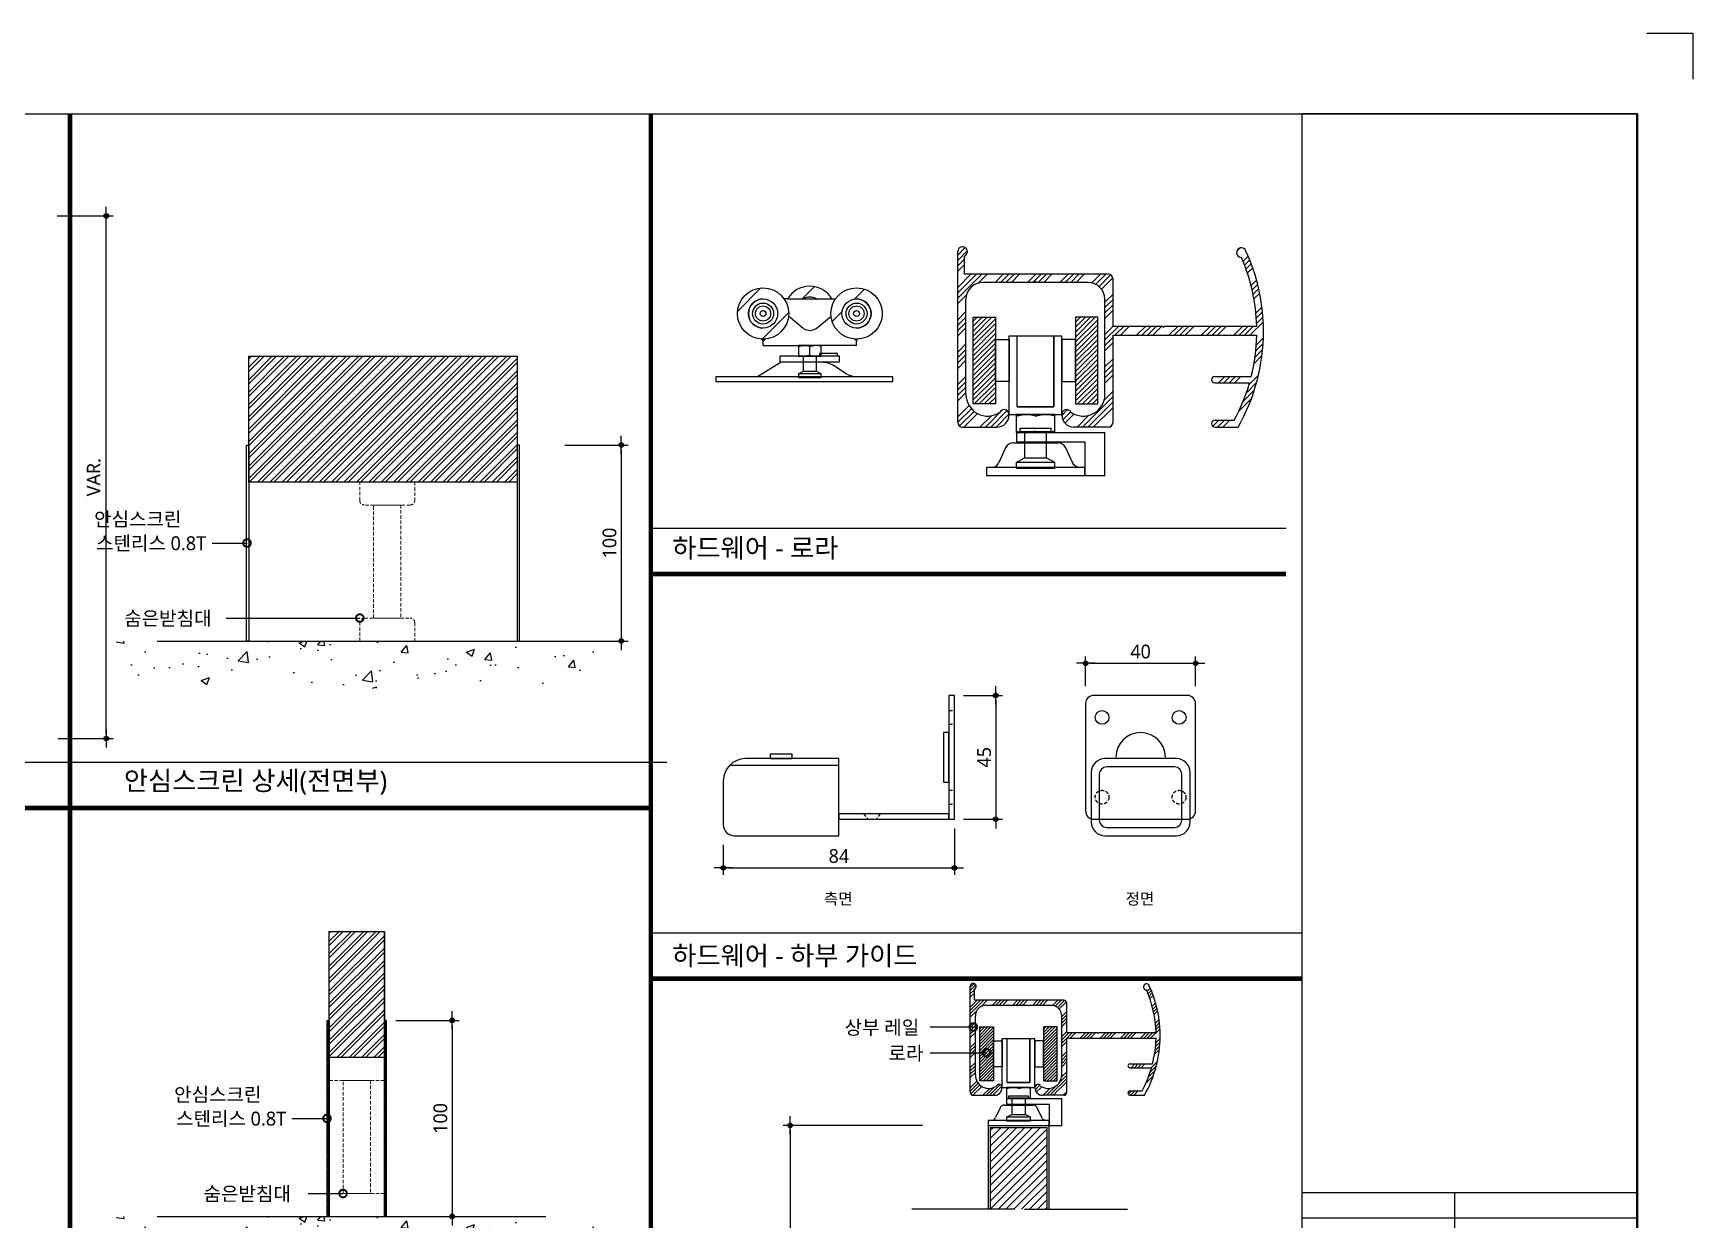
# Model space of a CAD drawing. Extents: x -256 to 8104, y -176 to 5714.
# Drawn here: x 4485 to 8104, y 3126 to 5714 of the extents above; entities that cross this region are included whole.
import ezdxf
from ezdxf.enums import TextEntityAlignment as Align

# ---------------------------------------------------------------- set-up
doc = ezdxf.new("R2010")
doc.units = 0
doc.header["$LTSCALE"] = 30
doc.linetypes.add('HIDDEN', pattern=[0.375, 0.25, -0.125])
doc.layers.get('0').update_dxf_attribs({"linetype": 'CONTINUOUS'})
doc.layers.get('DEFPOINTS').update_dxf_attribs({"linetype": 'CONTINUOUS'})
for name, color, linetype in [('C', 2, 'CONTINUOUS'), ('curior-0Line', 252, 'CONTINUOUS'), ('DIM', 7, 'CONTINUOUS'), ('HAT', 8, 'CONTINUOUS'), ('HID', 9, 'HIDDEN'), ('TIT', 3, 'CONTINUOUS'), ('문자', 3, 'CONTINUOUS'), ('부자재', 4, 'CONTINUOUS'), ('치수', 1, 'CONTINUOUS'), ('판넬', 2, 'CONTINUOUS'), ('해치', 8, 'CONTINUOUS')]:
    doc.layers.add(name, color=color, linetype=linetype)
doc.styles.add('돋움', font='malgun.ttf')
doc.dimstyles.new('10', dxfattribs={"dimscale": 10, "dimtxt": 3, "dimasz": 1, "dimexe": 1.5, "dimexo": 2, "dimgap": 1, "dimtad": 1, "dimdec": 0, "dimlunit": 6, "dimtxsty": '돋움', "dimblk": 'DIMDOT', "dimcen": -1, "dimdle": 1.5, "dimclrt": 3, "dimazin": 3, "dimtfac": 1, "dimtdec": 0, "dimtix": 1, "dimtmove": 2, "dimatfit": 3, "dimldrblk": 'DIMDOT', "dimarcsym": 0})
pattern_1 = [(45, (0, 0), (-57.0851, 57.0851), [])]

# ---------------------------------------------------------------- blocks, each defined once
blk = doc.blocks.new('A$C13EB2441')
for p, q in [((0.84, 7.37), (0.84, 14.11)), ((0.84, 6.74), (0.84, 0))]:
    blk.add_line(p, q)
blk = doc.blocks.new('DIMDOT')
at = {"linetype": 'Continuous'}
blk.add_line((-2, 0), (2, 0), dxfattribs=at)
for radius in [0.5, 0.25]:
    blk.add_circle((0, 0), radius, dxfattribs=at)
blk = doc.blocks.new('*D18')
at = {"layer": 'DEFPOINTS', "color": 0}
for p in [(4517.1, 5315.7), (4644.5, 5315.7), (4519.6, 4176)]:
    blk.add_point(p, dxfattribs=at)
at = {"layer": 'DIM', "color": 0, "lineweight": -2, "ltscale": 10}
for p, q in [((4537.1, 5315.7), (4659.5, 5315.7)), ((4644.5, 4186), (4644.5, 5305.7)), ((4539.6, 4176), (4659.5, 4176))]:
    blk.add_line(p, q, dxfattribs=at)
at = {"layer": 'DIM', "color": 0, "lineweight": -2, "xscale": 10, "yscale": 10, "zscale": 10}
for p, rotation in [((4644.5, 5315.7), 90), ((4644.5, 4176), 270)]:
    blk.add_blockref('DIMDOT', p, dxfattribs=dict(at, rotation=rotation))
at = {"layer": 'DIM', "color": 3, "insert": (4617.2, 4745.9), "char_height": 30, "attachment_point": 5, "rotation": 90, "style": '돋움'}
blk.add_mtext('VAR.', dxfattribs=at)
blk = doc.blocks.new('*D24')
at = {"layer": 'DEFPOINTS', "color": 0}
for p in [(5255.9, 3561.1), (5255.9, 3133.7), (5398.8, 3133.7)]:
    blk.add_point(p, dxfattribs=at)
at = {"layer": 'DIM', "color": 0, "lineweight": -2, "ltscale": 10}
for p, q in [((5275.9, 3561.1), (5413.8, 3561.1)), ((5398.8, 3551.1), (5398.8, 3143.7)), ((5275.9, 3133.7), (5413.8, 3133.7))]:
    blk.add_line(p, q, dxfattribs=at)
at = {"layer": 'DIM', "color": 0, "lineweight": -2, "xscale": 10, "yscale": 10, "zscale": 10}
for p, rotation in [((5398.8, 3561.1), 90), ((5398.8, 3133.7), 270)]:
    blk.add_blockref('DIMDOT', p, dxfattribs=dict(at, rotation=rotation))
at = {"layer": 'DIM', "color": 3, "insert": (5373.2, 3347.4), "char_height": 30, "attachment_point": 5, "rotation": 90, "style": '돋움'}
blk.add_mtext('100', dxfattribs=at)
blk = doc.blocks.new('_DOTSMALL')
at = {"color": 0, "linetype": 'ByBlock', "const_width": 0.5}
blk.add_lwpolyline([(-0.0625, 0, 1), (0.0625, 0, 1)], format="xyb", close=True, dxfattribs=at)
blk = doc.blocks.new('A$C63EC304E')
at = {"layer": '치수', "color": 1, "xscale": 2.5, "yscale": 2.5, "zscale": 2.5, "rotation": 234.3098741996962}
blk.add_blockref('_DOTSMALL', (0.31, 0.31), dxfattribs=at)
blk = doc.blocks.new('A$C2BC9653E')
at = {"layer": '치수', "xscale": 0.3333333333333333, "yscale": 0.3333333333333333, "zscale": 0.3333333333333333}
blk.add_blockref('A$C63EC304E', (0, 0), dxfattribs=at)
blk = doc.blocks.new('A$C7FC71301')
at = {"layer": '치수', "rotation": 180}
blk.add_blockref('A$C2BC9653E', (0.208, 0.208), dxfattribs=at)
blk = doc.blocks.new('A$C4A20372B')
at = {"layer": '치수'}
blk.add_blockref('A$C7FC71301', (0, 0), dxfattribs=at)
blk = doc.blocks.new('A$C566469F5')
at = {"layer": '치수'}
blk.add_blockref('A$C4A20372B', (0, 0), dxfattribs=at)
blk = doc.blocks.new('A$C7E317CD4')
at = {"layer": '해치', "xscale": 2, "yscale": 2, "zscale": 2}
blk.add_blockref('A$C566469F5', (0, 0), dxfattribs=at)
blk = doc.blocks.new('A$C601D7F27')
at = {"layer": '치수'}
blk.add_blockref('A$C7E317CD4', (0, 0), dxfattribs=at)
blk = doc.blocks.new('A$C38802C08')
at = {"layer": '치수'}
blk.add_blockref('A$C601D7F27', (0, 0), dxfattribs=at)
blk = doc.blocks.new('*D25')
at = {"layer": 'DEFPOINTS', "color": 0}
for p in [(5624.6, 4816), (5624.6, 4388.6), (5767.5, 4388.6)]:
    blk.add_point(p, dxfattribs=at)
at = {"layer": 'DIM', "color": 0, "lineweight": -2, "ltscale": 10}
for p, q in [((5644.6, 4816), (5782.5, 4816)), ((5767.5, 4806), (5767.5, 4398.6)), ((5644.6, 4388.6), (5782.5, 4388.6))]:
    blk.add_line(p, q, dxfattribs=at)
at = {"layer": 'DIM', "color": 0, "lineweight": -2, "xscale": 10, "yscale": 10, "zscale": 10}
for p, rotation in [((5767.5, 4816), 90), ((5767.5, 4388.6), 270)]:
    blk.add_blockref('DIMDOT', p, dxfattribs=dict(at, rotation=rotation))
at = {"layer": 'DIM', "color": 3, "insert": (5742, 4602.3), "char_height": 30, "attachment_point": 5, "rotation": 90, "style": '돋움'}
blk.add_mtext('100', dxfattribs=at)
blk = doc.blocks.new('*D34')
at = {"layer": 'DEFPOINTS', "color": 0}
for p in [(6444.67, 3332.3), (6135.91, 1154.01), (6444.67, 1154.01)]:
    blk.add_point(p, dxfattribs=at)
at = {"layer": 'DIM', "color": 0, "lineweight": -2}
for p, q in [((6424.67, 3332.3), (6120.91, 3332.3)), ((6135.91, 3322.3), (6135.91, 1164.01)), ((6424.67, 1154.01), (6120.91, 1154.01))]:
    blk.add_line(p, q, dxfattribs=at)
at = {"layer": 'DIM', "color": 0, "lineweight": -2, "xscale": 10, "yscale": 10, "zscale": 10}
for p, rotation in [((6135.91, 3332.3), 89.99999999999997), ((6135.91, 1154.01), 270)]:
    blk.add_blockref('DIMDOT', p, dxfattribs=dict(at, rotation=rotation))
at = {"layer": 'DIM', "color": 3, "insert": (6110.675625, 2243.155), "char_height": 30, "attachment_point": 5, "rotation": 90, "style": '돋움'}
blk.add_mtext('VAR.', dxfattribs=at)
blk = doc.blocks.new('*D35')
at = {"layer": 'DEFPOINTS', "color": 0}
for p in [(6494, 4000), (5990, 3964), (6494, 3894)]:
    blk.add_point(p, dxfattribs=at)
at = {"layer": 'DIM', "color": 0, "lineweight": -2}
for p, q in [((6494, 3980), (6494, 3879)), ((5990, 3944), (5990, 3879)), ((6000, 3894), (6484, 3894))]:
    blk.add_line(p, q, dxfattribs=at)
at = {"layer": 'DIM', "color": 0, "lineweight": -2, "xscale": 10, "yscale": 10, "zscale": 10, "rotation": 180}
blk.add_blockref('DIMDOT', (5990, 3894), dxfattribs=at)
at = {"layer": 'DIM', "color": 0, "lineweight": -2, "xscale": 10, "yscale": 10, "zscale": 10}
blk.add_blockref('DIMDOT', (6494, 3894), dxfattribs=at)
at = {"layer": 'DIM', "color": 3, "insert": (6242, 3919.5), "char_height": 30, "attachment_point": 5, "style": '돋움'}
blk.add_mtext('84', dxfattribs=at)
blk = doc.blocks.new('*D36')
at = {"layer": 'DEFPOINTS', "color": 0}
for p in [(6494, 4270), (6494, 4000), (6584, 4000)]:
    blk.add_point(p, dxfattribs=at)
at = {"layer": 'DIM', "color": 0, "lineweight": -2}
for p, q in [((6514, 4270), (6599, 4270)), ((6584, 4260), (6584, 4010)), ((6514, 4000), (6599, 4000))]:
    blk.add_line(p, q, dxfattribs=at)
at = {"layer": 'DIM', "color": 0, "lineweight": -2, "xscale": 10, "yscale": 10, "zscale": 10}
for p, rotation in [((6584, 4270), 90), ((6584, 4000), 270)]:
    blk.add_blockref('DIMDOT', p, dxfattribs=dict(at, rotation=rotation))
at = {"layer": 'DIM', "color": 3, "insert": (6558.7, 4135), "char_height": 30, "attachment_point": 5, "rotation": 90, "style": '돋움'}
blk.add_mtext('45', dxfattribs=at)
blk = doc.blocks.new('*D37')
at = {"layer": 'DEFPOINTS', "color": 0}
for p in [(7020, 4340), (6780, 4270), (7020, 4270)]:
    blk.add_point(p, dxfattribs=at)
at = {"layer": 'DIM', "color": 0, "lineweight": -2}
for p, q in [((6780, 4290), (6780, 4355)), ((7020, 4290), (7020, 4355)), ((6790, 4340), (7010, 4340))]:
    blk.add_line(p, q, dxfattribs=at)
at = {"layer": 'DIM', "color": 0, "lineweight": -2, "xscale": 10, "yscale": 10, "zscale": 10, "rotation": 180}
blk.add_blockref('DIMDOT', (6780, 4340), dxfattribs=at)
at = {"layer": 'DIM', "color": 0, "lineweight": -2, "xscale": 10, "yscale": 10, "zscale": 10}
blk.add_blockref('DIMDOT', (7020, 4340), dxfattribs=at)
at = {"layer": 'DIM', "color": 3, "insert": (6900, 4365.5), "char_height": 30, "attachment_point": 5, "style": '돋움'}
blk.add_mtext('40', dxfattribs=at)
blk = doc.blocks.new('SLIDE_03')
h = blk.add_hatch()
h.set_pattern_fill('ANSI31', color=2, style=0)
h.set_pattern_definition([(45, (3236.4292, 1596.907), (-2.245064, 2.245064), [])])
h.paths.add_polyline_path([(5130.9, 3561.1), (5125.9, 3561.1), (5125.9, 3349.5, -1), (5125.9, 3345.3), (5125.9, 3133.7), (5130.9, 3133.7)])
h.paths.add_polyline_path([(5255.9, 3345.3, -1), (5255.9, 3349.5), (5255.9, 3561.1), (5250.9, 3561.1), (5250.9, 3133.7), (5255.9, 3133.7)])
at = {"layer": 'HAT'}
h = blk.add_hatch(dxfattribs=at)
h.set_pattern_fill('ANSI32', color=256, scale=2, style=0)
h.set_pattern_definition([(45, (-8301.737, -243.082), (-13.470384, 13.470384), []), (45, (-8292.757, -243.082), (-13.470384, 13.470384), [])])
h.paths.add_polyline_path([(4955.2, 5009.8), (5540.5, 5009.8), (5540.5, 4735.2), (4955.2, 4735.2)])
h = blk.add_hatch(dxfattribs=at)
h.set_pattern_fill('ANSI32', color=256, scale=2, style=0)
h.set_pattern_definition([(45, (49.58, -243.082), (-13.470384, 13.470384), []), (45, (58.56, -243.082), (-13.470384, 13.470384), [])])
h.paths.add_polyline_path([(5250.9, 3754.9), (5130.9, 3754.9), (5130.9, 3480.3), (5250.9, 3480.3), (5250.9, 3561.1)])
at = {"layer": 'HAT', "transparency": 33554687}
h = blk.add_hatch(dxfattribs=at)
h.set_pattern_fill('ANSI31', color=256, scale=3.81122)
h.paths.add_polyline_path([(6625.9, 3149.6), (6647.1, 3149.6), (6696, 3149.6), (6696, 3327.5), (6572.2, 3327.5), (6572.2, 3149.6)])
at = {"layer": '부자재', "transparency": 33554687}
h = blk.add_hatch(dxfattribs=at)
h.set_pattern_fill('ANSI34', color=256, scale=2.6208, style=0)
h.paths.add_polyline_path([(6839.9, 5178, 0.414214), (6829.4, 5188.5), (6516, 5188.5), (6516, 5228.2, 1.849882), (6501.3, 5237.8), (6501.3, 4865.6, 0.414214), (6511.8, 4855.1), (6586.8, 4855.1, 0.462672), (6612.6, 4885.6, 0.692392), (6593.1, 4887.6, -0.604375), (6519.1, 4926.4), (6519.1, 5134, -0.414214), (6555.8, 5170.7), (6669, 5170.7), (6670.6, 5173.8), (6672.2, 5170.7), (6785.4, 5170.7, -0.414214), (6822.1, 5134), (6822.1, 4926.4, -0.604375), (6748.1, 4887.6, 0.692392), (6728.6, 4885.6, 0.462672), (6754.5, 4855.1), (6829.4, 4855.1, 0.414214), (6839.9, 4865.6), (6839.9, 5055.4), (7153.3, 5055.4, -0.056269), (7141.2, 4965.2), (7061.6, 4965.2, 1), (7061.6, 4951.6), (7137.5, 4951.6, -0.054308), (7104.2, 4870.3), (7062.4, 4870.3, 1), (7062.4, 4855.1), (7112.5, 4855.1, 0.130774), (7168, 5063.9), (7168, 5075.3, 0.046575), (7158.6, 5152.8, -0.996886), (7157.4, 5157.9, 0.052525), (7128.8, 5241.1, 1.711181), (7119.9, 5225.2, -0.095582), (7153.4, 5075.3), (7152, 5075.3), (6951.6, 5075.3), (6950, 5072.1), (6948.4, 5075.3), (6839.9, 5075.3)])
h = blk.add_hatch(dxfattribs=at)
h.set_pattern_fill('ANSI31,_O', color=256, scale=25.426935)
h.set_pattern_definition(pattern_1)
h.paths.add_polyline_path([(6020.7, 5102.8, 1), (6132.6, 5102.8, 1)])
h.paths.add_polyline_path([(6108.4, 5102.8, -1), (6044.9, 5102.8, -1)], flags=16)
h.paths.add_polyline_path([(6099.5, 5102.8, -1), (6053.8, 5102.8, -1)], flags=0)
h.paths.add_polyline_path([(6093.2, 5102.8, -1), (6060.1, 5102.8, -1)], flags=0)
h = blk.add_hatch(dxfattribs=at)
h.set_pattern_fill('ANSI31,_O', color=256, scale=25.426935)
h.set_pattern_definition(pattern_1)
h.paths.add_polyline_path([(6227.1, 5134.6, 0.57735), (6130.2, 5134.6)])
h = blk.add_hatch(dxfattribs=at)
h.set_pattern_fill('ANSI31,_O', color=256, scale=25.426935)
h.set_pattern_definition(pattern_1)
h.paths.add_polyline_path([(6224.6, 5102.8, 1), (6336.5, 5102.8, 1)])
h.paths.add_polyline_path([(6312.4, 5102.8, -1), (6248.8, 5102.8, -1)], flags=16)
h.paths.add_polyline_path([(6303.5, 5102.8, -1), (6257.7, 5102.8, -1)], flags=0)
h.paths.add_polyline_path([(6297.1, 5102.8, -1), (6264.1, 5102.8, -1)], flags=0)
h = blk.add_hatch(dxfattribs=at)
h.set_pattern_fill('ANSI31', color=256, scale=2.390163, style=0)
h.paths.add_polyline_path([(6583.3, 4905.9), (6534.8, 4905.9), (6534.8, 5094.8), (6583.3, 5094.8)])
h = blk.add_hatch(dxfattribs=at)
h.set_pattern_fill('ANSI31', color=256, scale=2.390163, style=0)
h.paths.add_polyline_path([(6758, 4905.9), (6806.4, 4905.9), (6806.4, 5094.8), (6758, 5094.8)])
h = blk.add_hatch(dxfattribs=at)
h.set_pattern_fill('ANSI34', color=256, scale=1.62811, style=0)
h.paths.add_polyline_path([(6739, 3598.5, 0.414214), (6732.5, 3605), (6537.7, 3605), (6537.7, 3629.7, 1.849882), (6528.6, 3635.6), (6528.6, 3404.4, 0.414214), (6535.1, 3397.9), (6581.7, 3397.9, 0.462672), (6597.8, 3416.8, 0.692392), (6585.6, 3418.1, -0.604375), (6539.7, 3442.2), (6539.7, 3571.1, -0.414214), (6562.5, 3593.9), (6632.8, 3593.9), (6633.8, 3595.9), (6634.8, 3593.9), (6705.1, 3593.9, -0.414214), (6727.9, 3571.1), (6727.9, 3442.2, -0.604375), (6682, 3418.1, 0.692392), (6669.8, 3416.8, 0.462672), (6685.9, 3397.9), (6732.5, 3397.9, 0.414214), (6739, 3404.4), (6739, 3522.3), (6933.6, 3522.3, -0.056269), (6926.1, 3466.3), (6876.7, 3466.3, 1), (6876.7, 3457.8), (6923.8, 3457.8, -0.054308), (6903.1, 3407.4), (6877.2, 3407.4, 1), (6877.2, 3397.9), (6908.3, 3397.9, 0.130774), (6942.8, 3527.6), (6942.8, 3534.7, 0.046575), (6936.9, 3582.8, -0.996886), (6936.2, 3586, 0.052525), (6918.4, 3637.7, 1.711181), (6912.9, 3627.8, -0.095582), (6933.7, 3534.7), (6932.9, 3534.7), (6808.3, 3534.7), (6807.3, 3532.7), (6806.4, 3534.7), (6739, 3534.7)])
h = blk.add_hatch(dxfattribs=at)
h.set_pattern_fill('ANSI31', color=256, scale=1.484836, style=0)
h.paths.add_polyline_path([(6579.5, 3429.5), (6549.4, 3429.5), (6549.4, 3546.8), (6579.5, 3546.8)])
h = blk.add_hatch(dxfattribs=at)
h.set_pattern_fill('ANSI31', color=256, scale=1.484836, style=0)
h.paths.add_polyline_path([(6688.1, 3429.5), (6718.1, 3429.5), (6718.1, 3546.8), (6688.1, 3546.8)])
at = {"layer": '해치'}
h = blk.add_hatch(dxfattribs=at)
h.set_pattern_fill('AR-CONC', color=256, style=0)
h.set_pattern_definition([(50, (3236.43, 2851.82), (182.185, -15.939), [19.05, -209.55]), (355, (3236.43, 2851.82), (-35.243, 191.057), [15.24, -167.64]), (100.451, (3251.61, 2850.5), (146.943, 175.117), [16.19, -178.09]), (46.184, (3236.43, 2902.62), (271.079, -42.042), [28.575, -314.325]), (96.636, (3259.02, 2899.12), (237.404, 247.426), [24.285, -267.135]), (351.184, (3236.43, 2902.62), (237.405, 247.425), [22.86, -251.46]), (21, (3261.83, 2889.92), (151.615, -102.2655), [19.05, -209.55]), (326, (3261.83, 2889.92), (61.802, 184.188), [15.24, -167.64]), (71.4514, (3274.46, 2881.4), (213.416, 81.923), [16.19, -178.09]), (37.5, (3236.43, 2851.824), (3.0886, 84.555), [0, -165.608, 0, -170.18, 0, -168.275]), (7.5, (3236.43, 2851.82), (66.8197, 100.1806), [0, -97.028, 0, -161.798, 0, -64.135]), (327.5, (3179.79, 2851.824), (135.5906, -5.7287), [0, -63.5, 0, -198.12, 0, -262.89]), (317.5, (3154.39, 2851.82), (148.129, 25.4265), [0, -82.55, 0, -131.572, 0, -186.69])])
h.paths.add_polyline_path([(5716, 4285.6), (5716, 4388.6), (4665.8, 4388.6), (4665.8, 4285.6)])
h = blk.add_hatch(dxfattribs=at)
h.set_pattern_fill('AR-CONC', color=256, style=0)
h.set_pattern_definition([(50, (3236.43, 1596.9), (182.185, -15.939), [19.05, -209.55]), (355, (3236.43, 1596.9), (-35.243, 191.057), [15.24, -167.64]), (100.451, (3251.61, 1595.58), (146.943, 175.117), [16.19, -178.09]), (46.184, (3236.43, 1647.7), (271.079, -42.042), [28.575, -314.325]), (96.636, (3259.02, 1644.2), (237.404, 247.426), [24.285, -267.135]), (351.184, (3236.43, 1647.7), (237.405, 247.425), [22.86, -251.46]), (21, (3261.83, 1635), (151.615, -102.2655), [19.05, -209.55]), (326, (3261.83, 1635), (61.802, 184.188), [15.24, -167.64]), (71.4514, (3274.46, 1626.49), (213.416, 81.923), [16.19, -178.09]), (37.5, (3236.43, 1596.91), (3.0886, 84.555), [0, -165.608, 0, -170.18, 0, -168.275]), (7.5, (3236.43, 1596.91), (66.8197, 100.1806), [0, -97.028, 0, -161.798, 0, -64.135]), (327.5, (3179.79, 1596.91), (135.5906, -5.7287), [0, -63.5, 0, -198.12, 0, -262.89]), (317.5, (3154.39, 1596.91), (148.129, 25.4265), [0, -82.55, 0, -131.572, 0, -186.69])])
h.paths.add_polyline_path([(5716, 3030.7), (5716, 3133.7), (4665.8, 3133.7), (4665.8, 3030.7)])
at = {"color": 2}
for p, q in [((8004.1, 5714.2), (8104.1, 5714.2)), ((8104.1, 5714.2), (8104.1, 5614.2)), ((4755.2, 4388.6), (5644.6, 4388.6)), ((4755.2, 3133.7), (5602.8, 3133.7))]:
    blk.add_line(p, q, dxfattribs=at)
at = {"color": 8}
for p, q in [((5832, 4634.8), (7217.2, 4634.8)), ((2518.8, 4124.2), (5866.6, 4124.2)), ((5832, 3752), (7251.6, 3752))]:
    blk.add_line(p, q, dxfattribs=at)
at = {"color": 2}
for points in [[(-0.7, 5538.4), (7251.6, 5538.4), (7251.6, 0.1), (-0.7, 0.1)], [(-0.7, 5538.4), (7251.6, 5538.4), (7251.6, 0.1), (-0.7, 0.1)], [(-0.7, 5538.4), (7981.2, 5538.4), (7981.2, 0.1), (-0.7, 0.1)], [(4950.2, 4816), (4955.2, 4816), (4955.2, 4388.6), (4950.2, 4388.6)], [(5545.5, 4816), (5540.5, 4816), (5540.5, 4388.6), (5545.5, 4388.6)], [(5125.9, 3561.1), (5130.9, 3561.1), (5130.9, 3133.7), (5125.9, 3133.7)], [(5255.9, 3561.1), (5250.9, 3561.1), (5250.9, 3133.7), (5255.9, 3133.7)]]:
    blk.add_lwpolyline(points, close=True, dxfattribs=at)
at = {"color": 8, "const_width": 10}
for points in [[(4565.2, 2769.2), (4565.2, 5538.4)], [(5832, 0.1), (5832, 5538.4)], [(5832, 4534.8), (7217.2, 4534.8)], [(2484.2, 4024.2), (5832, 4024.2)], [(5832, 3652), (7251.6, 3652)]]:
    blk.add_lwpolyline(points, dxfattribs=at)
at = {"layer": 'C'}
for p, q in [((6572.2, 3327.5), (6696, 3327.5)), ((6572.2, 3327.5), (6696, 3327.5)), ((6572.2, 3327.5), (6696, 3327.5)), ((6572.2, 3327.5), (6572.2, 3149.6)), ((6696, 3149.6), (6696, 3327.5))]:
    blk.add_line(p, q, dxfattribs=at)
at = {"layer": 'curior-0Line'}
for p, q in [((7251.6, 5538.4), (7251.6, 0.8)), ((7252, 3185.9), (7984.1, 3185.9)), ((7584.2, 3185.9), (7584.2, 2632.2)), ((7252, 3130.6), (7984.1, 3130.6))]:
    blk.add_line(p, q, dxfattribs=at)
blk.add_lwpolyline([(7984.1, 5538.4), (7251.6, 5538.4), (7251.6, 0.1), (7984.1, 0.1)], close=True, dxfattribs=at)
at = {"layer": 'HID'}
for p, q in [((6482, 4237), (6494, 4237)), ((6482, 4207), (6494, 4207)), ((6482, 4063), (6494, 4063)), ((6482, 4033), (6494, 4033)), ((6296, 4012), (6305, 4000)), ((6332, 4012), (6323, 4000))]:
    blk.add_line(p, q, dxfattribs=at)
at = {"layer": 'HID', "lineweight": 15}
for points in [[(5197.1, 4735.2), (5317.1, 4735.2), (5317.1, 4695.2, -0.414214), (5307.1, 4685.2), (5207.1, 4685.2, -0.414214), (5197.1, 4695.2)], [(5207.1, 4438.6), (5307.1, 4438.6, -0.414214), (5317.1, 4428.6), (5317.1, 4388.6), (5197.1, 4388.6), (5197.1, 4428.6, -0.414214)]]:
    blk.add_lwpolyline(points, format="xyb", close=True, dxfattribs=at)
for points in [[(5227.1, 4685.2), (5287.1, 4685.2), (5287.1, 4438.6), (5227.1, 4438.6)], [(5130.9, 3480.3), (5250.9, 3480.3), (5250.9, 3430.3), (5130.9, 3430.3)], [(5160.9, 3430.3), (5220.9, 3430.3), (5220.9, 3183.7), (5160.9, 3183.7)], [(5130.9, 3183.7), (5250.9, 3183.7), (5250.9, 3133.7), (5130.9, 3133.7)]]:
    blk.add_lwpolyline(points, close=True, dxfattribs=at)
at = {"layer": 'HID'}
for centre in [(6816, 4048), (6984, 4048)]:
    blk.add_circle(centre, 15, dxfattribs=at)
at = {"layer": '부자재'}
for p, q in [((6501.3, 4865.6), (6501.3, 5237.8)), ((6516, 5188.5), (6516, 5228.2)), ((6829.4, 5188.5), (6516, 5188.5)), ((6839.9, 5075.3), (6839.9, 5178)), ((6669, 5170.7), (6555.8, 5170.7)), ((6669, 5170.7), (6670.6, 5173.8)), ((6670.6, 5173.8), (6672.2, 5170.7)), ((6785.4, 5170.7), (6672.2, 5170.7)), ((6130.2, 5134.6), (6122.7, 5134.6)), ((6130.2, 5134.6), (6234.5, 5134.6)), ((6519.1, 4926.4), (6519.1, 5134)), ((6822.1, 4926.4), (6822.1, 5134)), ((6164.4, 5070.3), (6132.3, 5097.1)), ((6192.8, 5070.3), (6224.9, 5097.1)), ((6839.9, 5075.3), (6948.4, 5075.3)), ((6948.4, 5075.3), (6950, 5072.1)), ((6950, 5072.1), (6951.6, 5075.3)), ((6951.6, 5075.3), (7152, 5075.3)), ((7152, 5075.3), (7153.4, 5075.3)), ((7168, 5063.9), (7168, 5075.3)), ((6076.7, 5043.1), (6074.2, 5046.9)), ((6076.7, 5043.1), (6081.1, 5047.1)), ((6076.7, 5046.9), (6076.7, 5043.1)), ((6076.7, 5032.9), (6076.7, 5043.1)), ((6076.7, 5032.9), (6178.6, 5032.9)), ((6153.7, 5031.1), (6162.7, 5032.9)), ((6178.6, 5031.1), (6169.6, 5032.9)), ((6280.6, 5032.9), (6178.6, 5032.9)), ((6178.6, 5031.1), (6187.7, 5032.9)), ((6178.6, 5010), (6178.6, 5032.9)), ((6203.5, 5031.1), (6194.5, 5032.9)), ((6280.6, 5043.1), (6276.1, 5047.1)), ((6280.6, 5046.9), (6280.6, 5043.1)), ((6280.6, 5043.1), (6283, 5046.9)), ((6280.6, 5032.9), (6280.6, 5043.1)), ((6613.3, 5054), (6630.5, 5054)), ((6613.3, 4882.3), (6613.3, 5054)), ((6630.5, 4899.5), (6630.5, 5054)), ((6710.7, 5054), (6727.9, 5054)), ((6710.7, 4899.5), (6710.7, 5054)), ((6727.9, 4882.3), (6727.9, 5054)), ((6839.9, 5055.4), (7153.3, 5055.4)), ((6839.9, 4865.6), (6839.9, 5055.4)), ((6116.4, 4996.5), (6064.9, 4964.5)), ((6243.5, 5010), (6113.8, 5010)), ((6113.8, 4997.3), (6113.8, 5010)), ((6113.8, 4997.3), (6243.5, 4997.3)), ((6204.3, 4996.5), (6116.4, 4996.5)), ((6153.7, 5011.8), (6162.7, 5010)), ((6164.5, 5010), (6164.5, 4977)), ((6178.6, 5011.8), (6169.6, 5010)), ((6178.6, 5011.8), (6187.7, 5010)), ((6192.7, 5010), (6192.7, 4977)), ((6203.5, 5011.8), (6194.5, 5010)), ((6243.5, 4997.3), (6243.5, 5010)), ((6153.7, 4971.3), (6164.5, 4977)), ((6164.5, 4977), (6192.7, 4977)), ((6203.5, 4971.3), (6192.7, 4977)), ((7061.6, 4965.2), (7141.2, 4965.2)), ((7061.6, 4951.6), (7137.5, 4951.6)), ((6610, 4897.4), (6610, 4897.4)), ((6630.5, 4899.5), (6710.7, 4899.5)), ((6511.8, 4855.1), (6586.8, 4855.1)), ((6613, 4881.3), (6613, 4882.9)), ((6613.3, 4882.3), (6727.9, 4882.3)), ((6628.5, 4879.3), (6643.8, 4882.3)), ((6670.6, 4879.3), (6655.3, 4882.3)), ((6670.6, 4879.3), (6685.9, 4882.3)), ((6712.7, 4879.3), (6697.4, 4882.3)), ((6728.3, 4881.3), (6728.3, 4882.9)), ((6829.4, 4855.1), (6754.5, 4855.1)), ((7062.4, 4870.3), (7104.2, 4870.3)), ((7062.4, 4855.1), (7112.5, 4855.1)), ((6621.8, 4820.8), (6720.4, 4820.8)), ((6628.5, 4846.6), (6643.8, 4843.6)), ((6630.1, 4843.6), (6822.2, 4843.6)), ((6630.1, 4822.2), (6630.1, 4843.6)), ((6779.3, 4822.2), (6630.1, 4822.2)), ((6646.8, 4843.6), (6646.8, 4787.8)), ((6670.6, 4846.6), (6655.3, 4843.6)), ((6670.6, 4846.6), (6685.9, 4843.6)), ((6694.4, 4843.6), (6694.4, 4787.8)), ((6712.7, 4846.6), (6697.4, 4843.6)), ((6779.3, 4749.5), (6779.3, 4822.2)), ((6822.2, 4749.5), (6822.2, 4843.6)), ((6606.3, 4811), (6589.9, 4776.5)), ((6628.5, 4778.2), (6646.8, 4787.8)), ((6646.8, 4787.8), (6694.4, 4787.8)), ((6712.7, 4778.2), (6694.4, 4787.8)), ((6574.4, 4766.7), (6563.7, 4766.7)), ((6779.3, 4749.5), (6822.2, 4749.5)), ((6006, 4118), (6242, 4118)), ((6528.6, 3404.4), (6528.6, 3635.6)), ((6537.7, 3605), (6537.7, 3629.7)), ((6732.5, 3605), (6537.7, 3605)), ((6632.8, 3593.9), (6562.5, 3593.9)), ((6632.8, 3593.9), (6633.8, 3595.9)), ((6633.8, 3595.9), (6634.8, 3593.9)), ((6705.1, 3593.9), (6634.8, 3593.9)), ((6739, 3534.7), (6739, 3598.5)), ((6539.7, 3442.2), (6539.7, 3571.1)), ((6727.9, 3442.2), (6727.9, 3571.1)), ((6598.2, 3521.5), (6608.9, 3521.5)), ((6598.2, 3414.8), (6598.2, 3521.5)), ((6608.9, 3425.5), (6608.9, 3521.5)), ((6658.7, 3521.5), (6669.4, 3521.5)), ((6658.7, 3425.5), (6658.7, 3521.5)), ((6669.4, 3414.8), (6669.4, 3521.5)), ((6739, 3534.7), (6806.4, 3534.7)), ((6739, 3522.3), (6933.6, 3522.3)), ((6739, 3404.4), (6739, 3522.3)), ((6806.4, 3534.7), (6807.3, 3532.7)), ((6807.3, 3532.7), (6808.3, 3534.7)), ((6808.3, 3534.7), (6932.9, 3534.7)), ((6932.9, 3534.7), (6933.7, 3534.7)), ((6942.8, 3527.6), (6942.8, 3534.7)), ((6876.7, 3466.3), (6926.1, 3466.3)), ((6876.7, 3457.8), (6923.8, 3457.8)), ((6596.2, 3424.2), (6596.2, 3424.2)), ((6598, 3414.2), (6598, 3415.2)), ((6598.2, 3414.8), (6669.4, 3414.8)), ((6607.6, 3412.9), (6617.1, 3414.8)), ((6608.9, 3425.5), (6658.7, 3425.5)), ((6633.8, 3412.9), (6624.3, 3414.8)), ((6633.8, 3412.9), (6643.3, 3414.8)), ((6659.9, 3412.9), (6650.4, 3414.8)), ((6669.6, 3414.2), (6669.6, 3415.2)), ((6877.2, 3407.4), (6903.1, 3407.4)), ((6535.1, 3397.9), (6581.7, 3397.9)), ((6593.8, 3370.5), (6583.6, 3349.1)), ((6603.5, 3376.6), (6664.7, 3376.6)), ((6607.6, 3392.6), (6617.1, 3390.8)), ((6608.6, 3390.8), (6728, 3390.8)), ((6608.6, 3377.4), (6608.6, 3390.8)), ((6701.3, 3377.4), (6608.6, 3377.4)), ((6619, 3390.8), (6619, 3356.1)), ((6633.8, 3392.6), (6624.3, 3390.8)), ((6633.8, 3392.6), (6643.3, 3390.8)), ((6648.6, 3390.8), (6648.6, 3356.1)), ((6659.9, 3392.6), (6650.4, 3390.8)), ((6732.5, 3397.9), (6685.9, 3397.9)), ((6701.3, 3332.3), (6701.3, 3377.4)), ((6728, 3332.3), (6728, 3390.8)), ((6877.2, 3397.9), (6908.3, 3397.9)), ((6574, 3343), (6567.4, 3343)), ((6607.6, 3350.1), (6619, 3356.1)), ((6619, 3356.1), (6648.6, 3356.1)), ((6659.9, 3350.1), (6648.6, 3356.1)), ((6701.3, 3332.3), (6728, 3332.3))]:
    blk.add_line(p, q, dxfattribs=at)
for points in [[(6583.3, 4905.9), (6534.8, 4905.9), (6534.8, 5094.8), (6583.3, 5094.8)], [(6758, 4905.9), (6806.4, 4905.9), (6806.4, 5094.8), (6758, 5094.8)], [(6153.7, 5010), (6203.5, 5010), (6203.5, 5032.9), (6153.7, 5032.9)], [(6613.3, 4954.4), (6583.3, 4954.4), (6583.3, 5046.3), (6613.3, 5046.3)], [(6630.5, 5054), (6710.7, 5054), (6710.7, 4899.5), (6630.5, 4899.5)], [(6727.9, 4954.4), (6758, 4954.4), (6758, 5046.3), (6727.9, 5046.3)], [(6199.7, 5010.5), (6239.3, 5010.5), (6239.3, 5015.6), (6199.7, 5015.6)], [(6359.8, 4964.5), (5973.4, 4964.5), (5973.4, 4954.3), (6359.8, 4954.3)], [(6153.7, 4963.6), (6203.5, 4963.6), (6203.5, 4971.3), (6153.7, 4971.3)], [(6628.5, 4843.6), (6712.7, 4843.6), (6712.7, 4882.3), (6628.5, 4882.3)], [(6704.1, 4844.5), (6637.1, 4844.5), (6637.1, 4853), (6704.1, 4853)], [(6628.5, 4765.3), (6712.7, 4765.3), (6712.7, 4778.2), (6628.5, 4778.2)], [(6563.7, 4766.7), (6563.7, 4749.5), (6778.5, 4749.5), (6778.5, 4766.7)], [(6482, 4000), (6494, 4000), (6494, 4270), (6482, 4270)], [(6470, 4081), (6482, 4081), (6482, 4189), (6470, 4189)], [(6092, 4132), (6140, 4132), (6140, 4142), (6092, 4142)], [(6242, 4000), (6482, 4000), (6482, 4012), (6242, 4012)], [(6579.5, 3429.5), (6549.4, 3429.5), (6549.4, 3546.8), (6579.5, 3546.8)], [(6688.1, 3429.5), (6718.1, 3429.5), (6718.1, 3546.8), (6688.1, 3546.8)], [(6598.2, 3459.6), (6579.5, 3459.6), (6579.5, 3516.7), (6598.2, 3516.7)], [(6608.9, 3521.5), (6658.7, 3521.5), (6658.7, 3425.5), (6608.9, 3425.5)], [(6669.4, 3459.6), (6688.1, 3459.6), (6688.1, 3516.7), (6669.4, 3516.7)], [(6607.6, 3390.8), (6659.9, 3390.8), (6659.9, 3414.8), (6607.6, 3414.8)], [(6654.6, 3391.3), (6613, 3391.3), (6613, 3396.6), (6654.6, 3396.6)], [(6567.4, 3343), (6567.4, 3332.3), (6700.8, 3332.3), (6700.8, 3343)], [(6607.6, 3342.1), (6659.9, 3342.1), (6659.9, 3350.1), (6607.6, 3350.1)]]:
    blk.add_lwpolyline(points, close=True, dxfattribs=at)
for points in [[(6359.8, 4964.5), (6283.5, 4964.5, -0.146218), (6255.6, 4972.8), (6232.2, 4988.2)], [(6778.5, 4766.7), (6767.8, 4766.7, -0.289281), (6752.3, 4776.5), (6735.9, 4811)], [(6700.8, 3343), (6694.2, 3343, -0.289281), (6684.6, 3349.1), (6674.3, 3370.5)]]:
    blk.add_lwpolyline(points, format="xyb", dxfattribs=at)
for points in [[(6798, 4000), (7002, 4000, 0.4142), (7020, 4018), (7020, 4252, 0.4142), (7002, 4270), (6798, 4270, 0.4142), (6780, 4252), (6780, 4018, 0.4142)], [(6014, 3964), (6242, 3964), (6242, 4132), (6038, 4132, 0.4142), (5990, 4084), (5990, 3988, 0.4142)], [(6822, 3964), (6978, 3964, 0.4142), (7008, 3994), (7008, 4102, 0.4142), (6978, 4132), (6822, 4132, 0.4142), (6792, 4102), (6792, 3994, 0.4142)], [(6826, 3982), (6974, 3982, 0.4142), (6990, 3998), (6990, 4098, 0.4142), (6974, 4114), (6826, 4114, 0.4142), (6810, 4098), (6810, 3998, 0.4142)]]:
    blk.add_lwpolyline(points, format="xyb", close=True, dxfattribs=at)
for centre, radius in [((6076.7, 5102.8), 55.9), ((6280.6, 5102.8), 55.9), ((6076.7, 5102.8), 31.8), ((6076.7, 5102.8), 22.9), ((6076.7, 5102.8), 16.5), ((6076.7, 5102.8), 6.36), ((6280.6, 5102.8), 31.8), ((6280.6, 5102.8), 22.9), ((6280.6, 5102.8), 16.5), ((6280.6, 5102.8), 6.36), ((6816, 4222), 15), ((6984, 4222), 15)]:
    blk.add_circle(centre, radius, dxfattribs=at)
for centre, radius, start, end in [((6511.8, 5237.8), 10.5, 293.5782, 180), ((7119.8, 5235.7), 10.5, 18.306, 272.7447), ((6748.1, 5063.4), 405.4, 1.6774, 23.5169), ((6748.1, 5063.4), 420.1, 1.6188, 24.7002), ((6829.4, 5178), 10.5, 0, 90), ((6178.6, 5106.6), 55.9, 30, 150), ((6555.8, 5134), 36.7, 90, 180), ((6785.4, 5134), 36.7, 0, 90), ((6076.7, 5102.8), 31.8, 90, 270), ((6178.6, 5106.6), 31.8, 61.6424, 118.3576), ((6280.6, 5102.8), 31.8, 270, 90), ((6178.6, 5091.4), 25.4, 236.047, 303.953), ((6747.9, 5063.9), 420.1, 330.198, 0), ((6747.9, 5063.9), 405.4, 345.9067, 358.7889), ((6204.3, 4945.6), 50.9, 56.7251, 90), ((7061.6, 4958.4), 6.81, 90, 270), ((6566.3, 4926.4), 47.2, 180, 304.5909), ((6774.9, 4926.4), 47.2, 235.4091, 0), ((6747.9, 5063.9), 405.4, 331.4775, 343.9119), ((6602.5, 4882.9), 10.5, 0, 153.5459), ((6738.8, 4882.9), 10.5, 26.4541, 180), ((6511.8, 4865.6), 10.5, 180, 270), ((6586.8, 4881.3), 26.2, 270, 0), ((6754.5, 4881.3), 26.2, 180, 270), ((6829.4, 4865.6), 10.5, 270, 0), ((7062.4, 4862.7), 7.6, 90, 270), ((6621.8, 4803.6), 17.2, 90, 154.5367), ((6720.4, 4803.6), 17.2, 25.4633, 90), ((6574.4, 4783.9), 17.2, 270, 334.5367), ((6900, 4135), 54, 0, 180), ((6535.1, 3635.6), 6.51, 293.5782, 180), ((6912.8, 3634.3), 6.51, 18.306, 272.7447), ((6681.9, 3527.3), 251.9, 1.6774, 23.5169), ((6681.9, 3527.3), 261, 1.6188, 24.7002), ((6562.5, 3571.1), 22.8, 90, 180), ((6705.1, 3571.1), 22.8, 0, 90), ((6732.5, 3598.5), 6.51, 0, 90), ((6681.8, 3527.6), 261, 330.198, 0), ((6681.8, 3527.6), 251.9, 345.9067, 358.7889), ((6569, 3442.2), 29.3, 180, 304.5909), ((6698.6, 3442.2), 29.3, 235.4091, 0), ((6876.7, 3462.1), 4.23, 90, 270), ((6681.8, 3527.6), 251.9, 331.4775, 343.9119), ((6535.1, 3404.4), 6.51, 180, 270), ((6581.7, 3414.2), 16.3, 270, 0), ((6591.5, 3415.2), 6.51, 0, 153.5459), ((6676.1, 3415.2), 6.51, 26.4541, 180), ((6685.9, 3414.2), 16.3, 180, 270), ((6732.5, 3404.4), 6.51, 270, 0), ((6877.2, 3402.6), 4.72, 90, 270), ((6603.5, 3365.9), 10.7, 90, 154.5367), ((6664.7, 3365.9), 10.7, 25.4633, 90), ((6574, 3353.6), 10.7, 270, 334.5367)]:
    blk.add_arc(centre, radius, start, end, dxfattribs=at)
at = {"layer": '치수'}
for p, q in [((4875.4, 4602.3), (4951.4, 4602.3)), ((4906, 4438.6), (5197.4, 4438.6)), ((6441, 3546.8), (6535.2, 3546.8)), ((6441, 3490.4), (6564.5, 3490.4)), ((5049.9, 3347.4), (5125.9, 3347.4)), ((5084.9, 3183.7), (5160.9, 3183.7))]:
    blk.add_line(p, q, dxfattribs=at)
at = {"layer": '판넬', "color": 1}
for p, q in [((5130.9, 3133.7), (5130.9, 3754.9)), ((5250.9, 3133.7), (5250.9, 3754.9)), ((6567.4, 3332.3), (6700.8, 3332.3)), ((6567.4, 3332.3), (6567.4, 3149.6)), ((6700.8, 3149.6), (6700.8, 3332.3))]:
    blk.add_line(p, q, dxfattribs=at)
for points in [[(4955.2, 5009.8), (5540.5, 5009.8), (5540.5, 4735.2), (4955.2, 4735.2)], [(5130.9, 3754.9), (5250.9, 3754.9), (5250.9, 3480.3), (5130.9, 3480.3)]]:
    blk.add_lwpolyline(points, close=True, dxfattribs=at)
at = {"layer": '해치', "color": 3}
blk.add_line((6567.4, 3332.3), (6700.8, 3332.3), dxfattribs=at)
blk.add_line((6567.4, 3332.3), (6700.8, 3332.3), dxfattribs=at)
at = {"xscale": 33.34816454184198, "yscale": 33.34816454184198, "zscale": 33.34816454184198, "rotation": 270}
blk.add_blockref('A$C13EB2441', (6401.1, 3177.5), dxfattribs=at)
at = {"layer": '해치', "xscale": 20, "yscale": 20, "zscale": 20}
for p in [(4947.2, 4598.1), (5193.2, 4434.4), (5121.7, 3343.2), (5156.7, 3179.5)]:
    blk.add_blockref('A$C38802C08', p, dxfattribs=at)
at = {"layer": '해치', "xscale": 20, "yscale": 20}
for p in [(6531, 3542.6), (6560.3, 3486.3)]:
    blk.add_blockref('A$C38802C08', p, dxfattribs=at)
at = {"layer": 'TIT', "style": '돋움'}
for s, p in [('하드웨어 - 로라', (5878.7, 4570.4)), ('하드웨어 - 하부 가이드', (5878.7, 3681.5))]:
    blk.add_text(s, height=42, dxfattribs=at).set_placement(p)
blk.add_text('안심스크린 상세(전면부)', height=42, dxfattribs=at).set_placement((5257, 4063), align=Align.RIGHT)
at = {"layer": '문자', "style": '돋움'}
for s, p in [('안심스크린', (4713.1, 4655)), ('스텐리스 0.8T', (4742.3, 4602.2)), ('숨은받침대', (4778.9, 4438.4)), ('안심스크린', (4887.6, 3400.1)), ('스텐리스 0.8T', (4916.8, 3347.3)), ('숨은받침대', (4951.8, 3183.5))]:
    blk.add_text(s, height=30.34, dxfattribs=at).set_placement(p, align=Align.MIDDLE)
for s, height, p in [('측면', 25, (6209.4, 3814)), ('정면', 25, (6867.4, 3814)), ('상부 레일', 30.34, (6254.7, 3530.6)), ('로라', 30.34, (6350.3, 3474.3))]:
    blk.add_text(s, height=height, dxfattribs=at).set_placement(p)
at = {"layer": 'DIM', "ltscale": 10}
dim = blk.add_linear_dim(base=(4644.5, 5315.7), p1=(4519.6, 4176), p2=(4517.1, 5315.7), angle=90, text='VAR.', dimstyle='10', dxfattribs=at)
dim.commit()
dim.dimension.update_dxf_attribs({"geometry": '*D18', "text_midpoint": (4617.2, 4745.9), "dimtype": 160})
for base, p1, p2, picture, middle in [((5767.5, 4388.6), (5624.6, 4816), (5624.6, 4388.6), '*D25', (5742, 4602.3)), ((5398.8, 3133.7), (5255.9, 3561.1), (5255.9, 3133.7), '*D24', (5373.2, 3347.4))]:
    dim = blk.add_linear_dim(base=base, p1=p1, p2=p2, angle=90, text='100', dimstyle='10', dxfattribs=at)
    dim.commit()
    dim.dimension.update_dxf_attribs({"geometry": picture, "text_midpoint": middle})
at = {"layer": 'DIM'}
for base, p1, p2, text, picture, middle in [((7020, 4340), (6780, 4270), (7020, 4270), '40', '*D37', (6900, 4365.5)), ((6494, 3894), (5990, 3964), (6494, 4000), '84', '*D35', (6242, 3919.5))]:
    dim = blk.add_linear_dim(base=base, p1=p1, p2=p2, text=text, dimstyle='10', dxfattribs=at)
    dim.commit()
    dim.dimension.update_dxf_attribs({"geometry": picture, "text_midpoint": middle})
for base, p1, p2, text, picture, middle in [((6584, 4000), (6494, 4270), (6494, 4000), '45', '*D36', (6558.7, 4135)), ((6135.9, 1154), (6444.7, 3332.3), (6444.7, 1154), 'VAR.', '*D34', (6110.7, 2243.2))]:
    dim = blk.add_linear_dim(base=base, p1=p1, p2=p2, angle=90, text=text, dimstyle='10', dxfattribs=at)
    dim.commit()
    dim.dimension.update_dxf_attribs({"geometry": picture, "text_midpoint": middle})

msp = doc.modelspace()

# ---------------------------------------------------------------- block references
msp.add_blockref('SLIDE_03', (0, 0))

doc.saveas('drawing.dxf')
